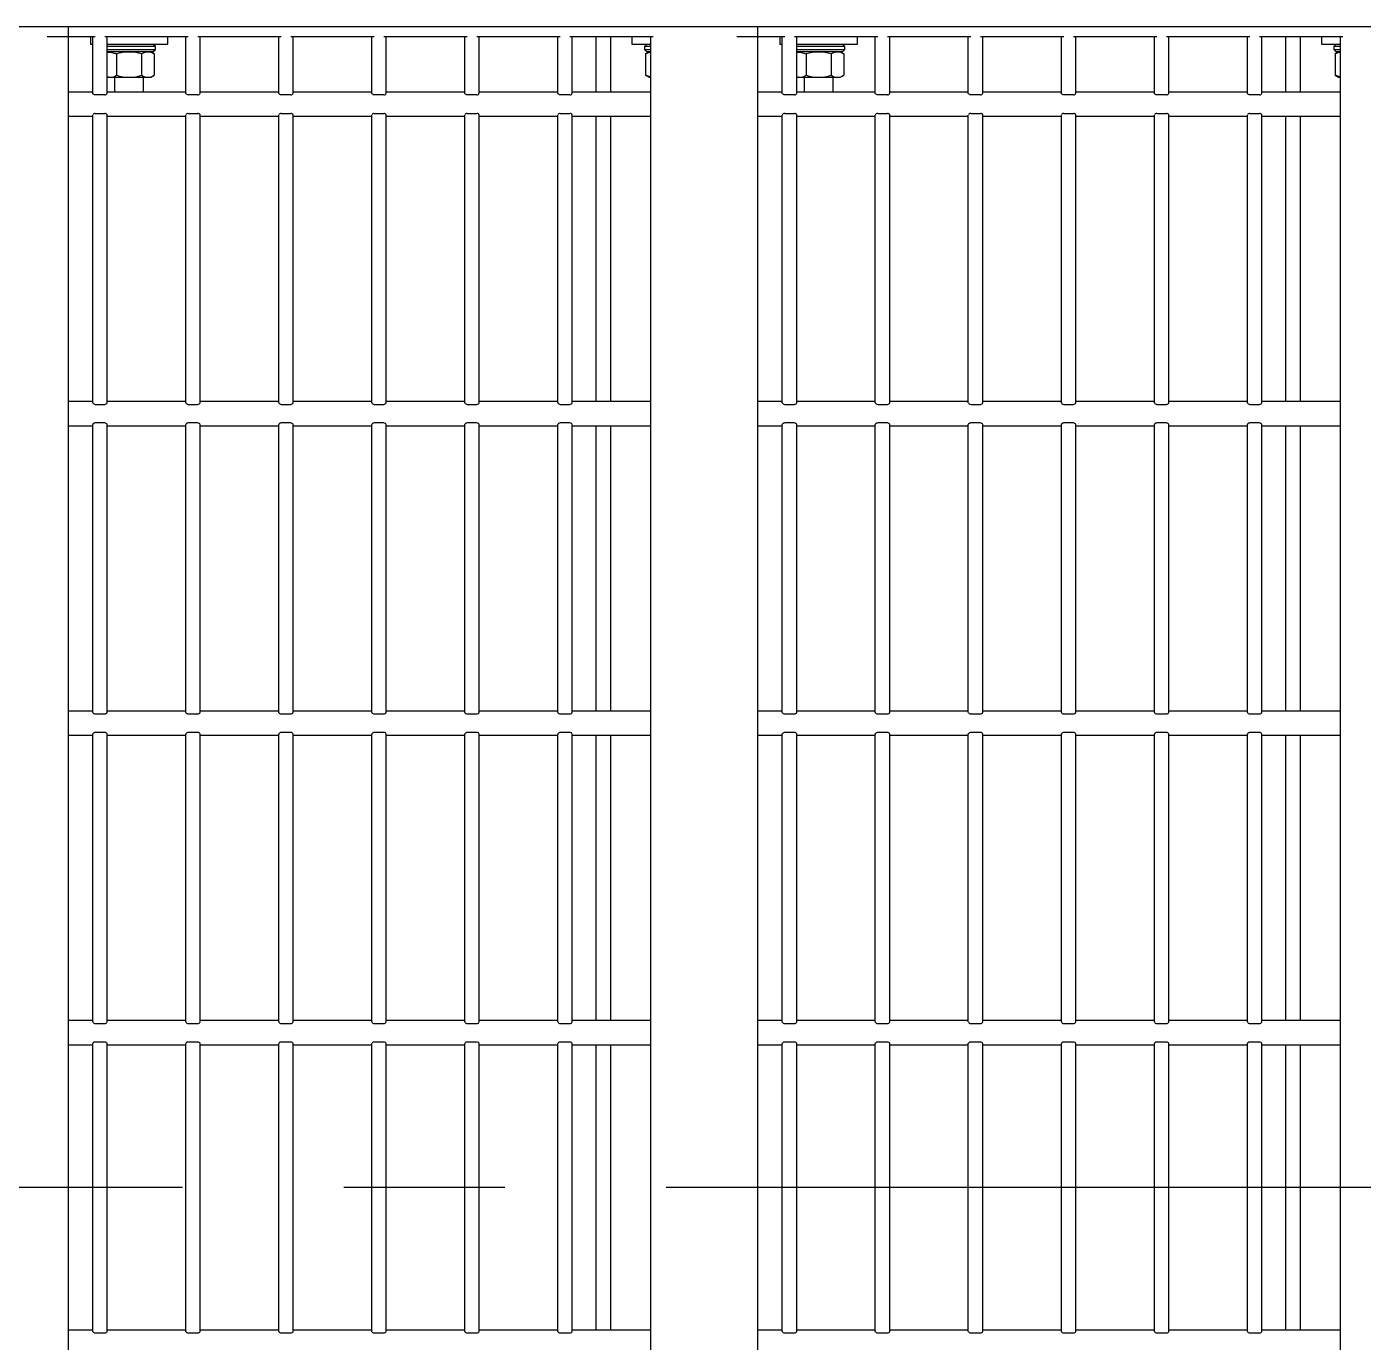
# Model space of a CAD drawing. Header units: millimetres. Extents: x 0 to 55611, y 0 to 32827.
# Drawn here: x 10171 to 10609.8, y 23985.1 to 24416.9 of the extents above; entities that cross this region are included whole.
import ezdxf

# ---------------------------------------------------------------- set-up
doc = ezdxf.new("R2010")
doc.units = ezdxf.units.MM
doc.header["$LTSCALE"] = 10
doc.linetypes.add('CENTER', pattern=[50.8, 31.75, -6.35, 6.35, -6.35])
doc.linetypes.add('SLD-Continua', pattern=[0])
doc.layers.add('FIMSA-CENTROS', color=3, linetype='CENTER')
doc.layers.add('STRUC', color=5, linetype='SLD-Continua')

msp = doc.modelspace()

# ---------------------------------------------------------------- linework, layer by layer
at = {"layer": 'FIMSA-CENTROS', "ltscale": 0.833333}
msp.add_line((14455.51, 24035.86), (9506.33, 24035.86), dxfattribs=at)
at = {"layer": 'STRUC', "linetype": 'SLD-Continua', "lineweight": 25}
for p, q in [((14260.01, 24416.86), (9958.16, 24416.86)), ((10177.74, 24413.69), (10184.57, 24413.69)), ((10184.57, 24416.87), (10184.57, 24413.69)), ((10184.57, 24413.69), (10184.57, 23658.04)), ((10184.57, 24413.69), (10193.46, 24413.69)), ((10191.91, 24413.68), (10191.91, 24411.14)), ((10191.91, 24413.68), (10192.67, 24413.68)), ((10192.67, 24395.03), (10192.67, 24413.69)), ((10196.64, 24413.69), (10224, 24413.69)), ((10197.43, 24395.03), (10197.43, 24413.69)), ((10197.43, 24413.68), (10204.61, 24413.68)), ((10199.85, 24413.69), (10199.85, 24413.68)), ((10204.61, 24413.68), (10217.31, 24413.68)), ((10209.37, 24413.68), (10209.37, 24413.69)), ((10217.31, 24411.14), (10217.31, 24413.68)), ((10223.21, 24395.03), (10223.21, 24413.69)), ((10227.18, 24413.69), (10254.54, 24413.69)), ((10227.97, 24395.03), (10227.97, 24413.69)), ((10253.75, 24395.03), (10253.75, 24413.69)), ((10257.72, 24413.69), (10285.08, 24413.69)), ((10258.51, 24395.03), (10258.51, 24413.69)), ((10284.29, 24395.03), (10284.29, 24413.69)), ((10288.26, 24413.69), (10315.62, 24413.69)), ((10289.05, 24395.03), (10289.05, 24413.69)), ((10314.83, 24395.03), (10314.83, 24413.69)), ((10318.8, 24413.69), (10346.16, 24413.69)), ((10319.59, 24395.03), (10319.59, 24413.69)), ((10345.37, 24395.03), (10345.37, 24413.69)), ((10349.34, 24413.69), (10376.7, 24413.69)), ((10350.13, 24395.03), (10350.13, 24413.69)), ((10358, 24395.43), (10358, 24413.69)), ((10362.76, 24395.43), (10362.76, 24413.69)), ((10369.71, 24413.68), (10369.71, 24411.14)), ((10369.71, 24413.68), (10375.91, 24413.68)), ((10375.91, 24395.03), (10375.91, 24413.69)), ((10404.16, 24413.69), (10410.99, 24413.69)), ((10410.99, 24416.87), (10410.99, 24413.69)), ((10410.99, 24413.69), (10410.99, 23658.04)), ((10410.99, 24413.69), (10419.87, 24413.69)), ((10418.32, 24413.68), (10418.32, 24411.14)), ((10418.32, 24413.68), (10419.08, 24413.68)), ((10419.08, 24395.03), (10419.08, 24413.69)), ((10423.05, 24413.69), (10450.41, 24413.69)), ((10423.84, 24395.03), (10423.84, 24413.69)), ((10423.84, 24413.68), (10431.02, 24413.68)), ((10426.26, 24413.69), (10426.26, 24413.68)), ((10431.02, 24413.68), (10443.72, 24413.68)), ((10435.78, 24413.68), (10435.78, 24413.69)), ((10443.72, 24411.14), (10443.72, 24413.68)), ((10449.62, 24395.03), (10449.62, 24413.69)), ((10453.59, 24413.69), (10480.95, 24413.69)), ((10454.38, 24395.03), (10454.38, 24413.69)), ((10480.16, 24395.03), (10480.16, 24413.69)), ((10484.13, 24413.69), (10511.49, 24413.69)), ((10484.92, 24395.03), (10484.92, 24413.69)), ((10510.7, 24395.03), (10510.7, 24413.69)), ((10514.67, 24413.69), (10542.03, 24413.69)), ((10515.46, 24395.03), (10515.46, 24413.69)), ((10541.24, 24395.03), (10541.24, 24413.69)), ((10545.21, 24413.69), (10572.57, 24413.69)), ((10546, 24395.03), (10546, 24413.69)), ((10571.78, 24395.03), (10571.78, 24413.69)), ((10575.75, 24413.69), (10603.11, 24413.69)), ((10576.54, 24395.03), (10576.54, 24413.69)), ((10584.41, 24395.43), (10584.41, 24413.69)), ((10589.18, 24395.43), (10589.18, 24413.69)), ((10596.12, 24413.68), (10596.12, 24411.14)), ((10596.12, 24413.68), (10602.32, 24413.68)), ((10602.32, 24395.03), (10602.32, 24413.69)), ((10191.91, 24411.14), (10192.67, 24411.14)), ((10197.43, 24411.14), (10204.61, 24411.14)), ((10213.24, 24410.35), (10197.43, 24410.35)), ((10197.43, 24409.4), (10213.24, 24409.4)), ((10197.53, 24408.6), (10197.43, 24408.55)), ((10212.44, 24408.6), (10197.43, 24408.6)), ((10204.61, 24411.14), (10217.31, 24411.14)), ((10212.86, 24407.93), (10211.69, 24408.6)), ((10213.24, 24410.35), (10212.44, 24411.14)), ((10212.44, 24408.6), (10213.24, 24409.4)), ((10213.24, 24409.4), (10213.24, 24410.35)), ((10369.71, 24411.14), (10375.91, 24411.14)), ((10374.57, 24411.14), (10373.78, 24410.35)), ((10373.78, 24410.35), (10373.78, 24409.4)), ((10375.91, 24410.35), (10373.78, 24410.35)), ((10373.78, 24409.4), (10374.57, 24408.6)), ((10373.78, 24409.4), (10375.91, 24409.4)), ((10375.33, 24408.6), (10374.15, 24407.93)), ((10375.91, 24408.6), (10374.57, 24408.6)), ((10418.32, 24411.14), (10419.08, 24411.14)), ((10423.84, 24411.14), (10431.02, 24411.14)), ((10439.65, 24410.35), (10423.84, 24410.35)), ((10423.84, 24409.4), (10439.65, 24409.4)), ((10423.94, 24408.6), (10423.84, 24408.55)), ((10438.86, 24408.6), (10423.84, 24408.6)), ((10431.02, 24411.14), (10443.72, 24411.14)), ((10439.28, 24407.93), (10438.1, 24408.6)), ((10439.65, 24410.35), (10438.86, 24411.14)), ((10438.86, 24408.6), (10439.65, 24409.4)), ((10439.65, 24409.4), (10439.65, 24410.35)), ((10596.12, 24411.14), (10602.32, 24411.14)), ((10600.98, 24411.14), (10600.19, 24410.35)), ((10600.19, 24410.35), (10600.19, 24409.4)), ((10602.32, 24410.35), (10600.19, 24410.35)), ((10600.19, 24409.4), (10600.98, 24408.6)), ((10600.19, 24409.4), (10602.32, 24409.4)), ((10601.74, 24408.6), (10600.57, 24407.93)), ((10602.32, 24408.6), (10600.98, 24408.6)), ((10200.49, 24407.93), (10200.49, 24400.94)), ((10208.73, 24407.93), (10208.73, 24400.94)), ((10212.86, 24407.93), (10212.86, 24400.95)), ((10374.15, 24407.93), (10374.15, 24400.95)), ((10426.9, 24407.93), (10426.9, 24400.94)), ((10435.14, 24407.93), (10435.14, 24400.94)), ((10439.28, 24407.93), (10439.28, 24400.95)), ((10600.57, 24407.93), (10600.57, 24400.95)), ((10197.43, 24400.33), (10197.53, 24400.27)), ((10197.53, 24400.27), (10204.61, 24400.27)), ((10199.85, 24400.27), (10199.85, 24395.43)), ((10204.61, 24400.27), (10211.69, 24400.27)), ((10209.37, 24395.43), (10209.37, 24400.27)), ((10211.69, 24400.27), (10212.86, 24400.95)), ((10374.15, 24400.95), (10375.33, 24400.27)), ((10375.91, 24400.37), (10374.15, 24400.95)), ((10375.33, 24400.27), (10375.91, 24400.27)), ((10423.84, 24400.33), (10423.94, 24400.27)), ((10423.94, 24400.27), (10431.02, 24400.27)), ((10426.26, 24400.27), (10426.26, 24395.43)), ((10431.02, 24400.27), (10438.1, 24400.27)), ((10435.78, 24395.43), (10435.78, 24400.27)), ((10438.1, 24400.27), (10439.28, 24400.95)), ((10600.57, 24400.95), (10601.74, 24400.27)), ((10602.32, 24400.37), (10600.57, 24400.95)), ((10601.74, 24400.27), (10602.32, 24400.27)), ((10192.67, 24395.43), (10184.57, 24395.43)), ((10223.21, 24395.43), (10197.43, 24395.43)), ((10253.75, 24395.43), (10227.97, 24395.43)), ((10284.29, 24395.43), (10258.51, 24395.43)), ((10314.83, 24395.43), (10289.05, 24395.43)), ((10345.37, 24395.43), (10319.59, 24395.43)), ((10375.91, 24395.43), (10350.13, 24395.43)), ((10419.08, 24395.43), (10410.99, 24395.43)), ((10449.62, 24395.43), (10423.84, 24395.43)), ((10480.16, 24395.43), (10454.38, 24395.43)), ((10510.7, 24395.43), (10484.92, 24395.43)), ((10541.24, 24395.43), (10515.46, 24395.43)), ((10571.78, 24395.43), (10546, 24395.43)), ((10602.32, 24395.43), (10576.54, 24395.43)), ((10196.64, 24394.52), (10193.46, 24394.52)), ((10227.18, 24394.52), (10224, 24394.52)), ((10257.72, 24394.52), (10254.54, 24394.52)), ((10288.26, 24394.52), (10285.08, 24394.52)), ((10318.8, 24394.52), (10315.62, 24394.52)), ((10349.34, 24394.52), (10346.16, 24394.52)), ((10375.91, 24387.89), (10375.91, 24395.03)), ((10423.05, 24394.52), (10419.87, 24394.52)), ((10453.59, 24394.52), (10450.41, 24394.52)), ((10484.13, 24394.52), (10480.95, 24394.52)), ((10514.67, 24394.52), (10511.49, 24394.52)), ((10545.21, 24394.52), (10542.03, 24394.52)), ((10575.75, 24394.52), (10572.57, 24394.52)), ((10602.32, 24387.89), (10602.32, 24395.03)), ((10184.57, 24387.5), (10192.67, 24387.5)), ((10192.67, 24293.43), (10192.67, 24387.89)), ((10193.46, 24388.41), (10196.64, 24388.41)), ((10197.43, 24293.43), (10197.43, 24387.89)), ((10197.43, 24387.5), (10223.21, 24387.5)), ((10223.21, 24293.43), (10223.21, 24387.89)), ((10224, 24388.41), (10227.18, 24388.41)), ((10227.97, 24293.43), (10227.97, 24387.89)), ((10227.97, 24387.5), (10253.75, 24387.5)), ((10253.75, 24293.43), (10253.75, 24387.89)), ((10254.54, 24388.41), (10257.72, 24388.41)), ((10258.51, 24293.43), (10258.51, 24387.89)), ((10258.51, 24387.5), (10284.29, 24387.5)), ((10284.29, 24293.43), (10284.29, 24387.89)), ((10285.08, 24388.41), (10288.26, 24388.41)), ((10289.05, 24293.43), (10289.05, 24387.89)), ((10289.05, 24387.5), (10314.83, 24387.5)), ((10314.83, 24293.43), (10314.83, 24387.89)), ((10315.62, 24388.41), (10318.8, 24388.41)), ((10319.59, 24293.43), (10319.59, 24387.89)), ((10319.59, 24387.5), (10345.37, 24387.5)), ((10345.37, 24293.43), (10345.37, 24387.89)), ((10346.16, 24388.41), (10349.34, 24388.41)), ((10350.13, 24293.43), (10350.13, 24387.89)), ((10350.13, 24387.5), (10375.91, 24387.5)), ((10358, 24293.83), (10358, 24387.5)), ((10362.76, 24293.83), (10362.76, 24387.5)), ((10375.91, 24293.43), (10375.91, 24387.89)), ((10410.99, 24387.5), (10419.08, 24387.5)), ((10419.08, 24293.43), (10419.08, 24387.89)), ((10419.87, 24388.41), (10423.05, 24388.41)), ((10423.84, 24293.43), (10423.84, 24387.89)), ((10423.84, 24387.5), (10449.62, 24387.5)), ((10449.62, 24293.43), (10449.62, 24387.89)), ((10450.41, 24388.41), (10453.59, 24388.41)), ((10454.38, 24293.43), (10454.38, 24387.89)), ((10454.38, 24387.5), (10480.16, 24387.5)), ((10480.16, 24293.43), (10480.16, 24387.89)), ((10480.95, 24388.41), (10484.13, 24388.41)), ((10484.92, 24293.43), (10484.92, 24387.89)), ((10484.92, 24387.5), (10510.7, 24387.5)), ((10510.7, 24293.43), (10510.7, 24387.89)), ((10511.49, 24388.41), (10514.67, 24388.41)), ((10515.46, 24293.43), (10515.46, 24387.89)), ((10515.46, 24387.5), (10541.24, 24387.5)), ((10541.24, 24293.43), (10541.24, 24387.89)), ((10542.03, 24388.41), (10545.21, 24388.41)), ((10546, 24293.43), (10546, 24387.89)), ((10546, 24387.5), (10571.78, 24387.5)), ((10571.78, 24293.43), (10571.78, 24387.89)), ((10572.57, 24388.41), (10575.75, 24388.41)), ((10576.54, 24293.43), (10576.54, 24387.89)), ((10576.54, 24387.5), (10602.32, 24387.5)), ((10584.41, 24293.83), (10584.41, 24387.5)), ((10589.18, 24293.83), (10589.18, 24387.5)), ((10602.32, 24293.43), (10602.32, 24387.89)), ((10192.67, 24293.83), (10184.57, 24293.83)), ((10193.46, 24292.92), (10196.64, 24292.92)), ((10223.21, 24293.83), (10197.43, 24293.83)), ((10224, 24292.92), (10227.18, 24292.92)), ((10253.75, 24293.83), (10227.97, 24293.83)), ((10254.54, 24292.92), (10257.72, 24292.92)), ((10284.29, 24293.83), (10258.51, 24293.83)), ((10285.08, 24292.92), (10288.26, 24292.92)), ((10314.83, 24293.83), (10289.05, 24293.83)), ((10315.62, 24292.92), (10318.8, 24292.92)), ((10345.37, 24293.83), (10319.59, 24293.83)), ((10346.16, 24292.92), (10349.34, 24292.92)), ((10375.91, 24293.83), (10350.13, 24293.83)), ((10375.91, 24286.29), (10375.91, 24293.43)), ((10419.08, 24293.83), (10410.99, 24293.83)), ((10419.87, 24292.92), (10423.05, 24292.92)), ((10449.62, 24293.83), (10423.84, 24293.83)), ((10450.41, 24292.92), (10453.59, 24292.92)), ((10480.16, 24293.83), (10454.38, 24293.83)), ((10480.95, 24292.92), (10484.13, 24292.92)), ((10510.7, 24293.83), (10484.92, 24293.83)), ((10511.49, 24292.92), (10514.67, 24292.92)), ((10541.24, 24293.83), (10515.46, 24293.83)), ((10542.03, 24292.92), (10545.21, 24292.92)), ((10571.78, 24293.83), (10546, 24293.83)), ((10572.57, 24292.92), (10575.75, 24292.92)), ((10602.32, 24293.83), (10576.54, 24293.83)), ((10602.32, 24286.29), (10602.32, 24293.43)), ((10184.57, 24285.9), (10192.67, 24285.9)), ((10192.67, 24191.83), (10192.67, 24286.29)), ((10196.64, 24286.81), (10193.46, 24286.81)), ((10197.43, 24191.83), (10197.43, 24286.29)), ((10197.43, 24285.9), (10223.21, 24285.9)), ((10223.21, 24191.83), (10223.21, 24286.29)), ((10227.18, 24286.81), (10224, 24286.81)), ((10227.97, 24191.83), (10227.97, 24286.29)), ((10227.97, 24285.9), (10253.75, 24285.9)), ((10253.75, 24191.83), (10253.75, 24286.29)), ((10257.72, 24286.81), (10254.54, 24286.81)), ((10258.51, 24191.83), (10258.51, 24286.29)), ((10258.51, 24285.9), (10284.29, 24285.9)), ((10284.29, 24191.83), (10284.29, 24286.29)), ((10288.26, 24286.81), (10285.08, 24286.81)), ((10289.05, 24191.83), (10289.05, 24286.29)), ((10289.05, 24285.9), (10314.83, 24285.9)), ((10314.83, 24191.83), (10314.83, 24286.29)), ((10318.8, 24286.81), (10315.62, 24286.81)), ((10319.59, 24191.83), (10319.59, 24286.29)), ((10319.59, 24285.9), (10345.37, 24285.9)), ((10345.37, 24191.83), (10345.37, 24286.29)), ((10349.34, 24286.81), (10346.16, 24286.81)), ((10350.13, 24191.83), (10350.13, 24286.29)), ((10350.13, 24285.9), (10375.91, 24285.9)), ((10358, 24192.23), (10358, 24285.9)), ((10362.76, 24192.23), (10362.76, 24285.9)), ((10375.91, 24191.83), (10375.91, 24286.29)), ((10410.99, 24285.9), (10419.08, 24285.9)), ((10419.08, 24191.83), (10419.08, 24286.29)), ((10423.05, 24286.81), (10419.87, 24286.81)), ((10423.84, 24191.83), (10423.84, 24286.29)), ((10423.84, 24285.9), (10449.62, 24285.9)), ((10449.62, 24191.83), (10449.62, 24286.29)), ((10453.59, 24286.81), (10450.41, 24286.81)), ((10454.38, 24191.83), (10454.38, 24286.29)), ((10454.38, 24285.9), (10480.16, 24285.9)), ((10480.16, 24191.83), (10480.16, 24286.29)), ((10484.13, 24286.81), (10480.95, 24286.81)), ((10484.92, 24191.83), (10484.92, 24286.29)), ((10484.92, 24285.9), (10510.7, 24285.9)), ((10510.7, 24191.83), (10510.7, 24286.29)), ((10514.67, 24286.81), (10511.49, 24286.81)), ((10515.46, 24191.83), (10515.46, 24286.29)), ((10515.46, 24285.9), (10541.24, 24285.9)), ((10541.24, 24191.83), (10541.24, 24286.29)), ((10545.21, 24286.81), (10542.03, 24286.81)), ((10546, 24191.83), (10546, 24286.29)), ((10546, 24285.9), (10571.78, 24285.9)), ((10571.78, 24191.83), (10571.78, 24286.29)), ((10575.75, 24286.81), (10572.57, 24286.81)), ((10576.54, 24191.83), (10576.54, 24286.29)), ((10576.54, 24285.9), (10602.32, 24285.9)), ((10584.41, 24192.23), (10584.41, 24285.9)), ((10589.18, 24192.23), (10589.18, 24285.9)), ((10602.32, 24191.83), (10602.32, 24286.29)), ((10192.67, 24192.23), (10184.57, 24192.23)), ((10193.46, 24191.32), (10196.64, 24191.32)), ((10223.21, 24192.23), (10197.43, 24192.23)), ((10224, 24191.32), (10227.18, 24191.32)), ((10253.75, 24192.23), (10227.97, 24192.23)), ((10254.54, 24191.32), (10257.72, 24191.32)), ((10284.29, 24192.23), (10258.51, 24192.23)), ((10285.08, 24191.32), (10288.26, 24191.32)), ((10314.83, 24192.23), (10289.05, 24192.23)), ((10315.62, 24191.32), (10318.8, 24191.32)), ((10345.37, 24192.23), (10319.59, 24192.23)), ((10346.16, 24191.32), (10349.34, 24191.32)), ((10375.91, 24192.23), (10350.13, 24192.23)), ((10375.91, 24184.69), (10375.91, 24191.83)), ((10419.08, 24192.23), (10410.99, 24192.23)), ((10419.87, 24191.32), (10423.05, 24191.32)), ((10449.62, 24192.23), (10423.84, 24192.23)), ((10450.41, 24191.32), (10453.59, 24191.32)), ((10480.16, 24192.23), (10454.38, 24192.23)), ((10480.95, 24191.32), (10484.13, 24191.32)), ((10510.7, 24192.23), (10484.92, 24192.23)), ((10511.49, 24191.32), (10514.67, 24191.32)), ((10541.24, 24192.23), (10515.46, 24192.23)), ((10542.03, 24191.32), (10545.21, 24191.32)), ((10571.78, 24192.23), (10546, 24192.23)), ((10572.57, 24191.32), (10575.75, 24191.32)), ((10602.32, 24192.23), (10576.54, 24192.23)), ((10602.32, 24184.69), (10602.32, 24191.83)), ((10196.64, 24185.21), (10193.46, 24185.21)), ((10227.18, 24185.21), (10224, 24185.21)), ((10257.72, 24185.21), (10254.54, 24185.21)), ((10288.26, 24185.21), (10285.08, 24185.21)), ((10318.8, 24185.21), (10315.62, 24185.21)), ((10349.34, 24185.21), (10346.16, 24185.21)), ((10423.05, 24185.21), (10419.87, 24185.21)), ((10453.59, 24185.21), (10450.41, 24185.21)), ((10484.13, 24185.21), (10480.95, 24185.21)), ((10514.67, 24185.21), (10511.49, 24185.21)), ((10545.21, 24185.21), (10542.03, 24185.21)), ((10575.75, 24185.21), (10572.57, 24185.21)), ((10184.57, 24184.3), (10192.67, 24184.3)), ((10192.67, 24090.23), (10192.67, 24184.69)), ((10197.43, 24090.23), (10197.43, 24184.69)), ((10197.43, 24184.3), (10223.21, 24184.3)), ((10223.21, 24090.23), (10223.21, 24184.69)), ((10227.97, 24090.23), (10227.97, 24184.69)), ((10227.97, 24184.3), (10253.75, 24184.3)), ((10253.75, 24090.23), (10253.75, 24184.69)), ((10258.51, 24090.23), (10258.51, 24184.69)), ((10258.51, 24184.3), (10284.29, 24184.3)), ((10284.29, 24090.23), (10284.29, 24184.69)), ((10289.05, 24090.23), (10289.05, 24184.69)), ((10289.05, 24184.3), (10314.83, 24184.3)), ((10314.83, 24090.23), (10314.83, 24184.69)), ((10319.59, 24090.23), (10319.59, 24184.69)), ((10319.59, 24184.3), (10345.37, 24184.3)), ((10345.37, 24090.23), (10345.37, 24184.69)), ((10350.13, 24090.23), (10350.13, 24184.69)), ((10350.13, 24184.3), (10375.91, 24184.3)), ((10358, 24090.63), (10358, 24184.3)), ((10362.76, 24090.63), (10362.76, 24184.3)), ((10375.91, 24090.23), (10375.91, 24184.69)), ((10410.99, 24184.3), (10419.08, 24184.3)), ((10419.08, 24090.23), (10419.08, 24184.69)), ((10423.84, 24090.23), (10423.84, 24184.69)), ((10423.84, 24184.3), (10449.62, 24184.3)), ((10449.62, 24090.23), (10449.62, 24184.69)), ((10454.38, 24090.23), (10454.38, 24184.69)), ((10454.38, 24184.3), (10480.16, 24184.3)), ((10480.16, 24090.23), (10480.16, 24184.69)), ((10484.92, 24090.23), (10484.92, 24184.69)), ((10484.92, 24184.3), (10510.7, 24184.3)), ((10510.7, 24090.23), (10510.7, 24184.69)), ((10515.46, 24090.23), (10515.46, 24184.69)), ((10515.46, 24184.3), (10541.24, 24184.3)), ((10541.24, 24090.23), (10541.24, 24184.69)), ((10546, 24090.23), (10546, 24184.69)), ((10546, 24184.3), (10571.78, 24184.3)), ((10571.78, 24090.23), (10571.78, 24184.69)), ((10576.54, 24090.23), (10576.54, 24184.69)), ((10576.54, 24184.3), (10602.32, 24184.3)), ((10584.41, 24090.63), (10584.41, 24184.3)), ((10589.18, 24090.63), (10589.18, 24184.3)), ((10602.32, 24090.23), (10602.32, 24184.69)), ((10192.67, 24090.63), (10184.57, 24090.63)), ((10193.46, 24089.72), (10196.64, 24089.72)), ((10223.21, 24090.63), (10197.43, 24090.63)), ((10224, 24089.72), (10227.18, 24089.72)), ((10253.75, 24090.63), (10227.97, 24090.63)), ((10254.54, 24089.72), (10257.72, 24089.72)), ((10284.29, 24090.63), (10258.51, 24090.63)), ((10285.08, 24089.72), (10288.26, 24089.72)), ((10314.83, 24090.63), (10289.05, 24090.63)), ((10315.62, 24089.72), (10318.8, 24089.72)), ((10345.37, 24090.63), (10319.59, 24090.63)), ((10346.16, 24089.72), (10349.34, 24089.72)), ((10375.91, 24090.63), (10350.13, 24090.63)), ((10375.91, 24083.09), (10375.91, 24090.23)), ((10419.08, 24090.63), (10410.99, 24090.63)), ((10419.87, 24089.72), (10423.05, 24089.72)), ((10449.62, 24090.63), (10423.84, 24090.63)), ((10450.41, 24089.72), (10453.59, 24089.72)), ((10480.16, 24090.63), (10454.38, 24090.63)), ((10480.95, 24089.72), (10484.13, 24089.72)), ((10510.7, 24090.63), (10484.92, 24090.63)), ((10511.49, 24089.72), (10514.67, 24089.72)), ((10541.24, 24090.63), (10515.46, 24090.63)), ((10542.03, 24089.72), (10545.21, 24089.72)), ((10571.78, 24090.63), (10546, 24090.63)), ((10572.57, 24089.72), (10575.75, 24089.72)), ((10602.32, 24090.63), (10576.54, 24090.63)), ((10602.32, 24083.09), (10602.32, 24090.23)), ((10184.57, 24082.7), (10192.67, 24082.7)), ((10192.67, 23988.63), (10192.67, 24083.09)), ((10196.64, 24083.61), (10193.46, 24083.61)), ((10197.43, 23988.63), (10197.43, 24083.09)), ((10197.43, 24082.7), (10223.21, 24082.7)), ((10223.21, 23988.63), (10223.21, 24083.09)), ((10227.18, 24083.61), (10224, 24083.61)), ((10227.97, 23988.63), (10227.97, 24083.09)), ((10227.97, 24082.7), (10253.75, 24082.7)), ((10253.75, 23988.63), (10253.75, 24083.09)), ((10257.72, 24083.61), (10254.54, 24083.61)), ((10258.51, 23988.63), (10258.51, 24083.09)), ((10258.51, 24082.7), (10284.29, 24082.7)), ((10284.29, 23988.63), (10284.29, 24083.09)), ((10288.26, 24083.61), (10285.08, 24083.61)), ((10289.05, 23988.63), (10289.05, 24083.09)), ((10289.05, 24082.7), (10314.83, 24082.7)), ((10314.83, 23988.63), (10314.83, 24083.09)), ((10318.8, 24083.61), (10315.62, 24083.61)), ((10319.59, 23988.63), (10319.59, 24083.09)), ((10319.59, 24082.7), (10345.37, 24082.7)), ((10345.37, 23988.63), (10345.37, 24083.09)), ((10349.34, 24083.61), (10346.16, 24083.61)), ((10350.13, 23988.63), (10350.13, 24083.09)), ((10350.13, 24082.7), (10375.91, 24082.7)), ((10358, 23989.03), (10358, 24082.7)), ((10362.76, 23989.03), (10362.76, 24082.7)), ((10375.91, 23988.63), (10375.91, 24083.09)), ((10410.99, 24082.7), (10419.08, 24082.7)), ((10419.08, 23988.63), (10419.08, 24083.09)), ((10423.05, 24083.61), (10419.87, 24083.61)), ((10423.84, 23988.63), (10423.84, 24083.09)), ((10423.84, 24082.7), (10449.62, 24082.7)), ((10449.62, 23988.63), (10449.62, 24083.09)), ((10453.59, 24083.61), (10450.41, 24083.61)), ((10454.38, 23988.63), (10454.38, 24083.09)), ((10454.38, 24082.7), (10480.16, 24082.7)), ((10480.16, 23988.63), (10480.16, 24083.09)), ((10484.13, 24083.61), (10480.95, 24083.61)), ((10484.92, 23988.63), (10484.92, 24083.09)), ((10484.92, 24082.7), (10510.7, 24082.7)), ((10510.7, 23988.63), (10510.7, 24083.09)), ((10514.67, 24083.61), (10511.49, 24083.61)), ((10515.46, 23988.63), (10515.46, 24083.09)), ((10515.46, 24082.7), (10541.24, 24082.7)), ((10541.24, 23988.63), (10541.24, 24083.09)), ((10545.21, 24083.61), (10542.03, 24083.61)), ((10546, 23988.63), (10546, 24083.09)), ((10546, 24082.7), (10571.78, 24082.7)), ((10571.78, 23988.63), (10571.78, 24083.09)), ((10575.75, 24083.61), (10572.57, 24083.61)), ((10576.54, 23988.63), (10576.54, 24083.09)), ((10576.54, 24082.7), (10602.32, 24082.7)), ((10584.41, 23989.03), (10584.41, 24082.7)), ((10589.18, 23989.03), (10589.18, 24082.7)), ((10602.32, 23988.63), (10602.32, 24083.09)), ((10192.67, 23989.03), (10184.57, 23989.03)), ((10193.46, 23988.12), (10196.64, 23988.12)), ((10223.21, 23989.03), (10197.43, 23989.03)), ((10224, 23988.12), (10227.18, 23988.12)), ((10253.75, 23989.03), (10227.97, 23989.03)), ((10254.54, 23988.12), (10257.72, 23988.12)), ((10284.29, 23989.03), (10258.51, 23989.03)), ((10285.08, 23988.12), (10288.26, 23988.12)), ((10314.83, 23989.03), (10289.05, 23989.03)), ((10315.62, 23988.12), (10318.8, 23988.12)), ((10345.37, 23989.03), (10319.59, 23989.03)), ((10346.16, 23988.12), (10349.34, 23988.12)), ((10375.91, 23989.03), (10350.13, 23989.03)), ((10375.91, 23981.49), (10375.91, 23988.63)), ((10419.08, 23989.03), (10410.99, 23989.03)), ((10419.87, 23988.12), (10423.05, 23988.12)), ((10449.62, 23989.03), (10423.84, 23989.03)), ((10450.41, 23988.12), (10453.59, 23988.12)), ((10480.16, 23989.03), (10454.38, 23989.03)), ((10480.95, 23988.12), (10484.13, 23988.12)), ((10510.7, 23989.03), (10484.92, 23989.03)), ((10511.49, 23988.12), (10514.67, 23988.12)), ((10541.24, 23989.03), (10515.46, 23989.03)), ((10542.03, 23988.12), (10545.21, 23988.12)), ((10571.78, 23989.03), (10546, 23989.03)), ((10572.57, 23988.12), (10575.75, 23988.12)), ((10602.32, 23989.03), (10576.54, 23989.03)), ((10602.32, 23981.49), (10602.32, 23988.63))]:
    msp.add_line(p, q, dxfattribs=at)
at = {"layer": 'STRUC', "linetype": 'SLD-Continua', "lineweight": 25, "flags": 128}
for points in [[(10197.43, 24408.41), (10197.44, 24408.41), (10198.57, 24408.56), (10200.49, 24407.93)], [(10374.15, 24407.93), (10375.24, 24408.41), (10375.9, 24408.5)], [(10423.84, 24408.41), (10423.85, 24408.41), (10424.98, 24408.56), (10426.9, 24407.93)], [(10600.57, 24407.93), (10601.65, 24408.41), (10602.31, 24408.5)], [(10193.46, 24394.52), (10193.26, 24394.54), (10193.07, 24394.6), (10192.89, 24394.7), (10192.75, 24394.84), (10192.67, 24395.01), (10192.67, 24395.03)], [(10224, 24394.52), (10223.8, 24394.54), (10223.61, 24394.6), (10223.43, 24394.7), (10223.29, 24394.84), (10223.21, 24395.01), (10223.21, 24395.03)], [(10254.54, 24394.52), (10254.34, 24394.54), (10254.15, 24394.6), (10253.97, 24394.7), (10253.83, 24394.84), (10253.75, 24395.01), (10253.75, 24395.03)], [(10285.08, 24394.52), (10284.88, 24394.54), (10284.69, 24394.6), (10284.51, 24394.7), (10284.37, 24394.84), (10284.29, 24395.01), (10284.29, 24395.03)], [(10315.62, 24394.52), (10315.42, 24394.54), (10315.23, 24394.6), (10315.05, 24394.7), (10314.91, 24394.84), (10314.83, 24395.01), (10314.83, 24395.03)], [(10346.16, 24394.52), (10345.96, 24394.54), (10345.77, 24394.6), (10345.59, 24394.7), (10345.45, 24394.84), (10345.37, 24395.01), (10345.37, 24395.03)], [(10419.87, 24394.52), (10419.67, 24394.54), (10419.48, 24394.6), (10419.31, 24394.7), (10419.16, 24394.84), (10419.08, 24395.01), (10419.08, 24395.03)], [(10450.41, 24394.52), (10450.21, 24394.54), (10450.02, 24394.6), (10449.85, 24394.7), (10449.7, 24394.84), (10449.62, 24395.01), (10449.62, 24395.03)], [(10480.95, 24394.52), (10480.75, 24394.54), (10480.56, 24394.6), (10480.39, 24394.7), (10480.24, 24394.84), (10480.16, 24395.01), (10480.16, 24395.03)], [(10511.49, 24394.52), (10511.29, 24394.54), (10511.1, 24394.6), (10510.93, 24394.7), (10510.78, 24394.84), (10510.7, 24395.01), (10510.7, 24395.03)], [(10542.03, 24394.52), (10541.83, 24394.54), (10541.64, 24394.6), (10541.47, 24394.7), (10541.32, 24394.84), (10541.24, 24395.01), (10541.24, 24395.03)], [(10572.57, 24394.52), (10572.37, 24394.54), (10572.18, 24394.6), (10572.01, 24394.7), (10571.86, 24394.84), (10571.78, 24395.01), (10571.78, 24395.03)], [(10193.46, 24286.81), (10193.26, 24286.78), (10193.07, 24286.72), (10192.89, 24286.62), (10192.75, 24286.48), (10192.67, 24286.32), (10192.67, 24286.29)], [(10224, 24286.81), (10223.8, 24286.78), (10223.61, 24286.72), (10223.43, 24286.62), (10223.29, 24286.48), (10223.21, 24286.32), (10223.21, 24286.29)], [(10254.54, 24286.81), (10254.34, 24286.78), (10254.15, 24286.72), (10253.97, 24286.62), (10253.83, 24286.48), (10253.75, 24286.32), (10253.75, 24286.29)], [(10285.08, 24286.81), (10284.88, 24286.78), (10284.69, 24286.72), (10284.51, 24286.62), (10284.37, 24286.48), (10284.29, 24286.32), (10284.29, 24286.29)], [(10315.62, 24286.81), (10315.42, 24286.78), (10315.23, 24286.72), (10315.05, 24286.62), (10314.91, 24286.48), (10314.83, 24286.32), (10314.83, 24286.29)], [(10346.16, 24286.81), (10345.96, 24286.78), (10345.77, 24286.72), (10345.59, 24286.62), (10345.45, 24286.48), (10345.37, 24286.32), (10345.37, 24286.29)], [(10419.87, 24286.81), (10419.67, 24286.78), (10419.48, 24286.72), (10419.31, 24286.62), (10419.16, 24286.48), (10419.08, 24286.32), (10419.08, 24286.29)], [(10450.41, 24286.81), (10450.21, 24286.78), (10450.02, 24286.72), (10449.85, 24286.62), (10449.7, 24286.48), (10449.62, 24286.32), (10449.62, 24286.29)], [(10480.95, 24286.81), (10480.75, 24286.78), (10480.56, 24286.72), (10480.39, 24286.62), (10480.24, 24286.48), (10480.16, 24286.32), (10480.16, 24286.29)], [(10511.49, 24286.81), (10511.29, 24286.78), (10511.1, 24286.72), (10510.93, 24286.62), (10510.78, 24286.48), (10510.7, 24286.32), (10510.7, 24286.29)], [(10542.03, 24286.81), (10541.83, 24286.78), (10541.64, 24286.72), (10541.47, 24286.62), (10541.32, 24286.48), (10541.24, 24286.32), (10541.24, 24286.29)], [(10572.57, 24286.81), (10572.37, 24286.78), (10572.18, 24286.72), (10572.01, 24286.62), (10571.86, 24286.48), (10571.78, 24286.32), (10571.78, 24286.29)], [(10193.46, 24185.21), (10193.26, 24185.18), (10193.07, 24185.12), (10192.89, 24185.02), (10192.75, 24184.88), (10192.67, 24184.72), (10192.67, 24184.69)], [(10224, 24185.21), (10223.8, 24185.18), (10223.61, 24185.12), (10223.43, 24185.02), (10223.29, 24184.88), (10223.21, 24184.72), (10223.21, 24184.69)], [(10254.54, 24185.21), (10254.34, 24185.18), (10254.15, 24185.12), (10253.97, 24185.02), (10253.83, 24184.88), (10253.75, 24184.72), (10253.75, 24184.69)], [(10285.08, 24185.21), (10284.88, 24185.18), (10284.69, 24185.12), (10284.51, 24185.02), (10284.37, 24184.88), (10284.29, 24184.72), (10284.29, 24184.69)], [(10315.62, 24185.21), (10315.42, 24185.18), (10315.23, 24185.12), (10315.05, 24185.02), (10314.91, 24184.88), (10314.83, 24184.72), (10314.83, 24184.69)], [(10346.16, 24185.21), (10345.96, 24185.18), (10345.77, 24185.12), (10345.59, 24185.02), (10345.45, 24184.88), (10345.37, 24184.72), (10345.37, 24184.69)], [(10419.87, 24185.21), (10419.67, 24185.18), (10419.48, 24185.12), (10419.31, 24185.02), (10419.16, 24184.88), (10419.08, 24184.72), (10419.08, 24184.69)], [(10450.41, 24185.21), (10450.21, 24185.18), (10450.02, 24185.12), (10449.85, 24185.02), (10449.7, 24184.88), (10449.62, 24184.72), (10449.62, 24184.69)], [(10480.95, 24185.21), (10480.75, 24185.18), (10480.56, 24185.12), (10480.39, 24185.02), (10480.24, 24184.88), (10480.16, 24184.72), (10480.16, 24184.69)], [(10511.49, 24185.21), (10511.29, 24185.18), (10511.1, 24185.12), (10510.93, 24185.02), (10510.78, 24184.88), (10510.7, 24184.72), (10510.7, 24184.69)], [(10542.03, 24185.21), (10541.83, 24185.18), (10541.64, 24185.12), (10541.47, 24185.02), (10541.32, 24184.88), (10541.24, 24184.72), (10541.24, 24184.69)], [(10572.57, 24185.21), (10572.37, 24185.18), (10572.18, 24185.12), (10572.01, 24185.02), (10571.86, 24184.88), (10571.78, 24184.72), (10571.78, 24184.69)], [(10193.46, 24083.61), (10193.26, 24083.58), (10193.07, 24083.52), (10192.89, 24083.42), (10192.75, 24083.28), (10192.67, 24083.12), (10192.67, 24083.09)], [(10224, 24083.61), (10223.8, 24083.58), (10223.61, 24083.52), (10223.43, 24083.42), (10223.29, 24083.28), (10223.21, 24083.12), (10223.21, 24083.09)], [(10254.54, 24083.61), (10254.34, 24083.58), (10254.15, 24083.52), (10253.97, 24083.42), (10253.83, 24083.28), (10253.75, 24083.12), (10253.75, 24083.09)], [(10285.08, 24083.61), (10284.88, 24083.58), (10284.69, 24083.52), (10284.51, 24083.42), (10284.37, 24083.28), (10284.29, 24083.12), (10284.29, 24083.09)], [(10315.62, 24083.61), (10315.42, 24083.58), (10315.23, 24083.52), (10315.05, 24083.42), (10314.91, 24083.28), (10314.83, 24083.12), (10314.83, 24083.09)], [(10346.16, 24083.61), (10345.96, 24083.58), (10345.77, 24083.52), (10345.59, 24083.42), (10345.45, 24083.28), (10345.37, 24083.12), (10345.37, 24083.09)], [(10419.87, 24083.61), (10419.67, 24083.58), (10419.48, 24083.52), (10419.31, 24083.42), (10419.16, 24083.28), (10419.08, 24083.12), (10419.08, 24083.09)], [(10450.41, 24083.61), (10450.21, 24083.58), (10450.02, 24083.52), (10449.85, 24083.42), (10449.7, 24083.28), (10449.62, 24083.12), (10449.62, 24083.09)], [(10480.95, 24083.61), (10480.75, 24083.58), (10480.56, 24083.52), (10480.39, 24083.42), (10480.24, 24083.28), (10480.16, 24083.12), (10480.16, 24083.09)], [(10511.49, 24083.61), (10511.29, 24083.58), (10511.1, 24083.52), (10510.93, 24083.42), (10510.78, 24083.28), (10510.7, 24083.12), (10510.7, 24083.09)], [(10542.03, 24083.61), (10541.83, 24083.58), (10541.64, 24083.52), (10541.47, 24083.42), (10541.32, 24083.28), (10541.24, 24083.12), (10541.24, 24083.09)], [(10572.57, 24083.61), (10572.37, 24083.58), (10572.18, 24083.52), (10572.01, 24083.42), (10571.86, 24083.28), (10571.78, 24083.12), (10571.78, 24083.09)]]:
    msp.add_lwpolyline(points, dxfattribs=at)
at = {"layer": 'STRUC', "linetype": 'SLD-Continua', "lineweight": 25}
for centre, radius, start, end in [((10204.61, 24394.61), 13.94, 72.8151, 107.1849), ((10210.79, 24404.83), 3.72, 56.1821, 123.6715), ((10431.02, 24394.61), 13.94, 72.8151, 107.1849), ((10437.2, 24404.83), 3.72, 56.1821, 123.6715), ((10198.66, 24403.33), 3.01, 245.7495, 307.3816), ((10204.61, 24414.26), 13.94, 252.8117, 287.1883), ((10210.79, 24404.04), 3.72, 236.3447, 303.8017), ((10425.08, 24403.33), 3.01, 245.7495, 307.3816), ((10431.02, 24414.26), 13.94, 252.8117, 287.1883), ((10437.2, 24404.04), 3.72, 236.3447, 303.8017), ((10196.71, 24395.28), 0.758, 264.2532, 341.2865), ((10227.25, 24395.28), 0.758, 264.2532, 341.2865), ((10257.79, 24395.28), 0.758, 264.2532, 341.2865), ((10288.33, 24395.28), 0.758, 264.2532, 341.2865), ((10318.87, 24395.28), 0.758, 264.2532, 341.2865), ((10349.41, 24395.28), 0.758, 264.2532, 341.2865), ((10423.13, 24395.28), 0.758, 264.2532, 341.2865), ((10453.67, 24395.28), 0.758, 264.2532, 341.2865), ((10484.21, 24395.28), 0.758, 264.2532, 341.2865), ((10514.75, 24395.28), 0.758, 264.2532, 341.2865), ((10545.29, 24395.28), 0.758, 264.2532, 341.2865), ((10575.83, 24395.28), 0.758, 264.2532, 341.2865), ((10193.4, 24387.63), 0.783, 85.6836, 159.856), ((10196.7, 24387.64), 0.772, 19.5408, 94.9196), ((10223.94, 24387.63), 0.783, 85.6836, 159.856), ((10227.24, 24387.64), 0.772, 19.5408, 94.9196), ((10254.48, 24387.63), 0.783, 85.6836, 159.856), ((10257.78, 24387.64), 0.772, 19.5408, 94.9196), ((10285.02, 24387.63), 0.783, 85.6836, 159.856), ((10288.32, 24387.64), 0.772, 19.5408, 94.9196), ((10315.56, 24387.63), 0.783, 85.6836, 159.856), ((10318.86, 24387.64), 0.772, 19.5408, 94.9196), ((10346.1, 24387.63), 0.783, 85.6836, 159.856), ((10349.4, 24387.64), 0.772, 19.5408, 94.9196), ((10419.82, 24387.63), 0.783, 85.6836, 159.856), ((10423.12, 24387.64), 0.772, 19.5408, 94.9196), ((10450.36, 24387.63), 0.783, 85.6836, 159.856), ((10453.66, 24387.64), 0.772, 19.5408, 94.9196), ((10480.9, 24387.63), 0.783, 85.6836, 159.856), ((10484.2, 24387.64), 0.772, 19.5408, 94.9196), ((10511.44, 24387.63), 0.783, 85.6836, 159.856), ((10514.74, 24387.64), 0.772, 19.5408, 94.9196), ((10541.98, 24387.63), 0.783, 85.6836, 159.856), ((10545.28, 24387.64), 0.772, 19.5408, 94.9196), ((10572.52, 24387.63), 0.783, 85.6836, 159.856), ((10575.82, 24387.64), 0.772, 19.5408, 94.9196), ((10193.4, 24293.7), 0.783, 200.144, 274.3164), ((10196.7, 24293.69), 0.772, 265.0804, 340.4592), ((10223.94, 24293.7), 0.783, 200.144, 274.3164), ((10227.24, 24293.69), 0.772, 265.0804, 340.4592), ((10254.48, 24293.7), 0.783, 200.144, 274.3164), ((10257.78, 24293.69), 0.772, 265.0804, 340.4592), ((10285.02, 24293.7), 0.783, 200.144, 274.3164), ((10288.32, 24293.69), 0.772, 265.0804, 340.4592), ((10315.56, 24293.7), 0.783, 200.144, 274.3164), ((10318.86, 24293.69), 0.772, 265.0804, 340.4592), ((10346.1, 24293.7), 0.783, 200.144, 274.3164), ((10349.4, 24293.69), 0.772, 265.0804, 340.4592), ((10419.82, 24293.7), 0.783, 200.144, 274.3164), ((10423.12, 24293.69), 0.772, 265.0804, 340.4592), ((10450.36, 24293.7), 0.783, 200.144, 274.3164), ((10453.66, 24293.69), 0.772, 265.0804, 340.4592), ((10480.9, 24293.7), 0.783, 200.144, 274.3164), ((10484.2, 24293.69), 0.772, 265.0804, 340.4592), ((10511.44, 24293.7), 0.783, 200.144, 274.3164), ((10514.74, 24293.69), 0.772, 265.0804, 340.4592), ((10541.98, 24293.7), 0.783, 200.144, 274.3164), ((10545.28, 24293.69), 0.772, 265.0804, 340.4592), ((10572.52, 24293.7), 0.783, 200.144, 274.3164), ((10575.82, 24293.69), 0.772, 265.0804, 340.4592), ((10196.71, 24286.05), 0.758, 18.7135, 95.7468), ((10227.25, 24286.05), 0.758, 18.7135, 95.7468), ((10257.79, 24286.05), 0.758, 18.7135, 95.7468), ((10288.33, 24286.05), 0.758, 18.7135, 95.7468), ((10318.87, 24286.05), 0.758, 18.7135, 95.7468), ((10349.41, 24286.05), 0.758, 18.7135, 95.7468), ((10423.13, 24286.05), 0.758, 18.7135, 95.7468), ((10453.67, 24286.05), 0.758, 18.7135, 95.7468), ((10484.21, 24286.05), 0.758, 18.7135, 95.7468), ((10514.75, 24286.05), 0.758, 18.7135, 95.7468), ((10545.29, 24286.05), 0.758, 18.7135, 95.7468), ((10575.83, 24286.05), 0.758, 18.7135, 95.7468), ((10193.4, 24192.1), 0.783, 200.144, 274.3164), ((10196.7, 24192.09), 0.772, 265.0804, 340.4592), ((10223.94, 24192.1), 0.783, 200.144, 274.3164), ((10227.24, 24192.09), 0.772, 265.0804, 340.4592), ((10254.48, 24192.1), 0.783, 200.144, 274.3164), ((10257.78, 24192.09), 0.772, 265.0804, 340.4592), ((10285.02, 24192.1), 0.783, 200.144, 274.3164), ((10288.32, 24192.09), 0.772, 265.0804, 340.4592), ((10315.56, 24192.1), 0.783, 200.144, 274.3164), ((10318.86, 24192.09), 0.772, 265.0804, 340.4592), ((10346.1, 24192.1), 0.783, 200.144, 274.3164), ((10349.4, 24192.09), 0.772, 265.0804, 340.4592), ((10419.82, 24192.1), 0.783, 200.144, 274.3164), ((10423.12, 24192.09), 0.772, 265.0804, 340.4592), ((10450.36, 24192.1), 0.783, 200.144, 274.3164), ((10453.66, 24192.09), 0.772, 265.0804, 340.4592), ((10480.9, 24192.1), 0.783, 200.144, 274.3164), ((10484.2, 24192.09), 0.772, 265.0804, 340.4592), ((10511.44, 24192.1), 0.783, 200.144, 274.3164), ((10514.74, 24192.09), 0.772, 265.0804, 340.4592), ((10541.98, 24192.1), 0.783, 200.144, 274.3164), ((10545.28, 24192.09), 0.772, 265.0804, 340.4592), ((10572.52, 24192.1), 0.783, 200.144, 274.3164), ((10575.82, 24192.09), 0.772, 265.0804, 340.4592), ((10196.71, 24184.45), 0.758, 18.7135, 95.7468), ((10227.25, 24184.45), 0.758, 18.7135, 95.7468), ((10257.79, 24184.45), 0.758, 18.7135, 95.7468), ((10288.33, 24184.45), 0.758, 18.7135, 95.7468), ((10318.87, 24184.45), 0.758, 18.7135, 95.7468), ((10349.41, 24184.45), 0.758, 18.7135, 95.7468), ((10423.13, 24184.45), 0.758, 18.7135, 95.7468), ((10453.67, 24184.45), 0.758, 18.7135, 95.7468), ((10484.21, 24184.45), 0.758, 18.7135, 95.7468), ((10514.75, 24184.45), 0.758, 18.7135, 95.7468), ((10545.29, 24184.45), 0.758, 18.7135, 95.7468), ((10575.83, 24184.45), 0.758, 18.7135, 95.7468), ((10193.4, 24090.5), 0.783, 200.144, 274.3164), ((10196.7, 24090.49), 0.772, 265.0804, 340.4592), ((10223.94, 24090.5), 0.783, 200.144, 274.3164), ((10227.24, 24090.49), 0.772, 265.0804, 340.4592), ((10254.48, 24090.5), 0.783, 200.144, 274.3164), ((10257.78, 24090.49), 0.772, 265.0804, 340.4592), ((10285.02, 24090.5), 0.783, 200.144, 274.3164), ((10288.32, 24090.49), 0.772, 265.0804, 340.4592), ((10315.56, 24090.5), 0.783, 200.144, 274.3164), ((10318.86, 24090.49), 0.772, 265.0804, 340.4592), ((10346.1, 24090.5), 0.783, 200.144, 274.3164), ((10349.4, 24090.49), 0.772, 265.0804, 340.4592), ((10419.82, 24090.5), 0.783, 200.144, 274.3164), ((10423.12, 24090.49), 0.772, 265.0804, 340.4592), ((10450.36, 24090.5), 0.783, 200.144, 274.3164), ((10453.66, 24090.49), 0.772, 265.0804, 340.4592), ((10480.9, 24090.5), 0.783, 200.144, 274.3164), ((10484.2, 24090.49), 0.772, 265.0804, 340.4592), ((10511.44, 24090.5), 0.783, 200.144, 274.3164), ((10514.74, 24090.49), 0.772, 265.0804, 340.4592), ((10541.98, 24090.5), 0.783, 200.144, 274.3164), ((10545.28, 24090.49), 0.772, 265.0804, 340.4592), ((10572.52, 24090.5), 0.783, 200.144, 274.3164), ((10575.82, 24090.49), 0.772, 265.0804, 340.4592), ((10196.71, 24082.85), 0.758, 18.7135, 95.7468), ((10227.25, 24082.85), 0.758, 18.7135, 95.7468), ((10257.79, 24082.85), 0.758, 18.7135, 95.7468), ((10288.33, 24082.85), 0.758, 18.7135, 95.7468), ((10318.87, 24082.85), 0.758, 18.7135, 95.7468), ((10349.41, 24082.85), 0.758, 18.7135, 95.7468), ((10423.13, 24082.85), 0.758, 18.7135, 95.7468), ((10453.67, 24082.85), 0.758, 18.7135, 95.7468), ((10484.21, 24082.85), 0.758, 18.7135, 95.7468), ((10514.75, 24082.85), 0.758, 18.7135, 95.7468), ((10545.29, 24082.85), 0.758, 18.7135, 95.7468), ((10575.83, 24082.85), 0.758, 18.7135, 95.7468), ((10193.4, 23988.9), 0.783, 200.144, 274.3164), ((10196.7, 23988.89), 0.772, 265.0804, 340.4592), ((10223.94, 23988.9), 0.783, 200.144, 274.3164), ((10227.24, 23988.89), 0.772, 265.0804, 340.4592), ((10254.48, 23988.9), 0.783, 200.144, 274.3164), ((10257.78, 23988.89), 0.772, 265.0804, 340.4592), ((10285.02, 23988.9), 0.783, 200.144, 274.3164), ((10288.32, 23988.89), 0.772, 265.0804, 340.4592), ((10315.56, 23988.9), 0.783, 200.144, 274.3164), ((10318.86, 23988.89), 0.772, 265.0804, 340.4592), ((10346.1, 23988.9), 0.783, 200.144, 274.3164), ((10349.4, 23988.89), 0.772, 265.0804, 340.4592), ((10419.82, 23988.9), 0.783, 200.144, 274.3164), ((10423.12, 23988.89), 0.772, 265.0804, 340.4592), ((10450.36, 23988.9), 0.783, 200.144, 274.3164), ((10453.66, 23988.89), 0.772, 265.0804, 340.4592), ((10480.9, 23988.9), 0.783, 200.144, 274.3164), ((10484.2, 23988.89), 0.772, 265.0804, 340.4592), ((10511.44, 23988.9), 0.783, 200.144, 274.3164), ((10514.74, 23988.89), 0.772, 265.0804, 340.4592), ((10541.98, 23988.9), 0.783, 200.144, 274.3164), ((10545.28, 23988.89), 0.772, 265.0804, 340.4592), ((10572.52, 23988.9), 0.783, 200.144, 274.3164), ((10575.82, 23988.89), 0.772, 265.0804, 340.4592)]:
    msp.add_arc(centre, radius, start, end, dxfattribs=at)

doc.saveas('drawing.dxf')
